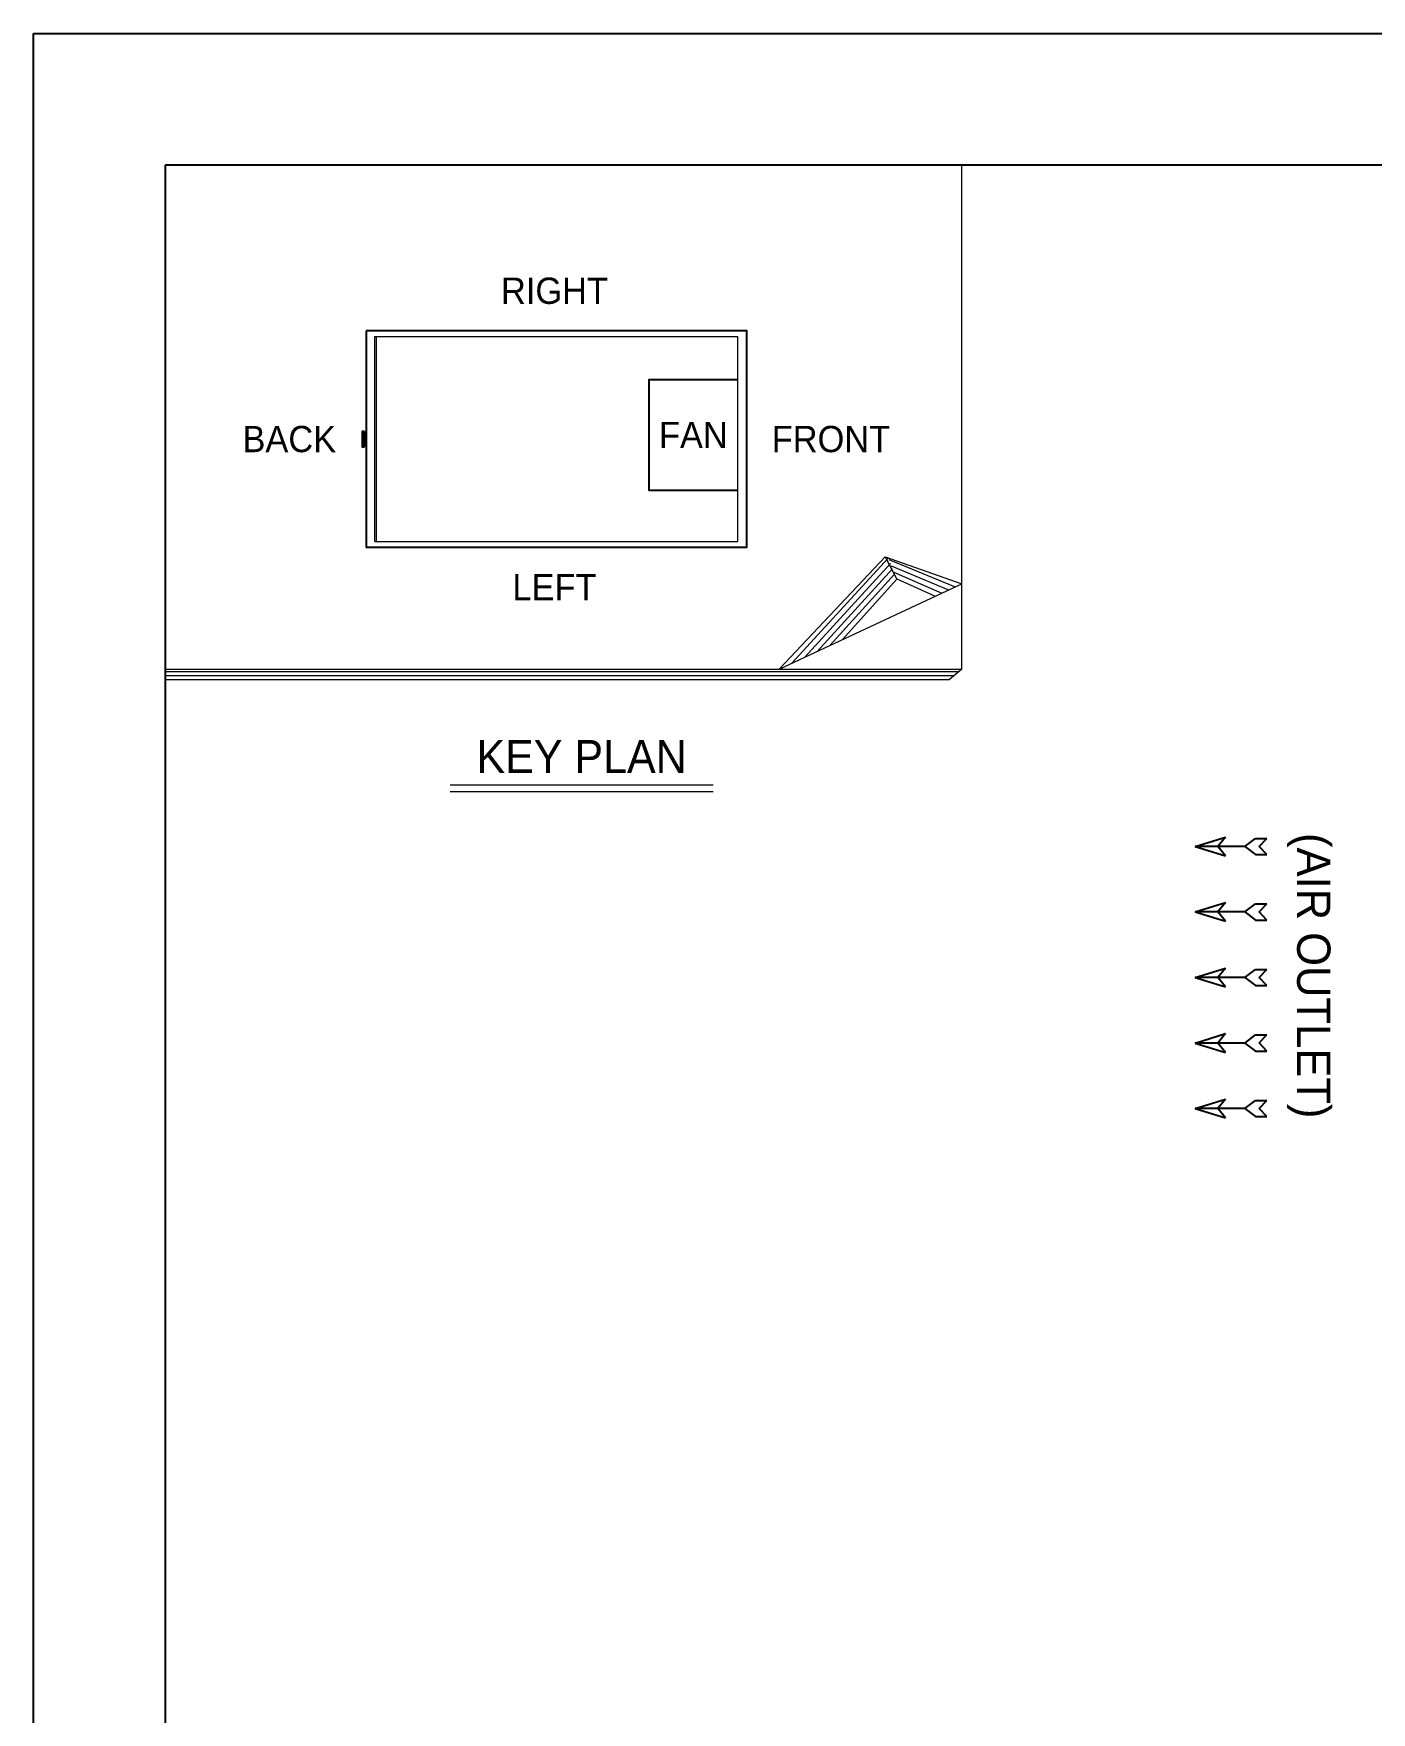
# Model space of a CAD drawing. Header units: millimetres. Extents: x -662849 to 32847, y -140377 to 24217.
# Drawn here: x 1881 to 9385, y 14802 to 24217 of the extents above; entities that cross this region are included whole.
import ezdxf
from ezdxf.enums import TextEntityAlignment as Align

# ---------------------------------------------------------------- set-up
doc = ezdxf.new("R2010")
doc.units = ezdxf.units.MM
for name, color, linetype in [('냉각탑', 4, 'Continuous'), ('냉각탑_box', 1, 'Continuous'), ('냉각탑_dim', 1, 'Continuous'), ('냉각탑_form', 1, 'Continuous'), ('냉각탑_text', 3, 'Continuous')]:
    doc.layers.add(name, color=color, linetype=linetype)
doc.styles.add('돋움', font='Dotum.ttf')

# ---------------------------------------------------------------- blocks, each defined once
blk = doc.blocks.new('화살표 IN OUT')
at = {"layer": '냉각탑_dim'}
for p, q in [((-322.7, 43), (-383.9, 43)), ((-343.1, 0.5), (-383.9, 43)), ((-383.9, -43), (-343.1, 0.5)), ((-266.4, 0), (-322.7, 43)), ((-266.4, 0), (-322.7, -43)), ((-266.4, 0), (0, 0)), ((-163.5, 50), (-121.5, 0)), ((0, 0), (-163.5, 50)), ((-163.5, -50), (-121.5, 0)), ((0, 0), (-163.5, -50)), ((-322.7, -43), (-383.9, -43))]:
    blk.add_line(p, q, dxfattribs=at)

msp = doc.modelspace()

# ---------------------------------------------------------------- linework, layer by layer
at = {"layer": 'Defpoints'}
msp.add_lwpolyline([(1881.3, 24217), (32847, 24217), (32847, 2319.8), (1881.3, 2319.8)], close=True, dxfattribs=at)
at = {"layer": '냉각탑', "lineweight": 20, "ltscale": 30}
for p, q in [((3794.5, 21368), (3794.5, 22518.3)), ((3794.5, 22518.3), (5831.8, 22518.3)), ((3804.2, 21368), (3804.2, 22518.3)), ((5831.8, 21368), (5831.8, 22518.3)), ((3794.5, 21368), (5831.8, 21368))]:
    msp.add_line(p, q, dxfattribs=at)
at = {"layer": '냉각탑', "ltscale": 30}
msp.add_lwpolyline([(3745.9, 22549.8), (3745.9, 21336.4), (5881.5, 21336.4), (5881.5, 22549.8)], close=True, dxfattribs=at)
for points in [[(5831.8, 22274.4), (5332.7, 22274.4), (5332.3, 21656.8), (5831.8, 21656.8)], [(3736.7, 21986.1), (3724.5, 21986.1), (3724.5, 21900.2), (3736.7, 21900.2)], [(3730.6, 21986.1), (3730.6, 21900.2)], [(3736.7, 21900.2), (3736.7, 21986.1)]]:
    msp.add_lwpolyline(points, dxfattribs=at)
at = {"layer": '냉각탑_box', "lineweight": 20}
for p, q in [((7088.4, 20652.2), (7088.4, 23479.7)), ((6062.5, 20652.2), (6657.9, 21281.5)), ((6657.9, 21281.5), (7088.4, 21131.5)), ((6657.9, 21281.5), (6722.6, 21156.4)), ((6133.7, 20685.5), (6675.3, 21274.3)), ((6204.8, 20718.7), (6687.1, 21244.8)), ((6276, 20752), (6698.9, 21215.4)), ((6347.2, 20785.2), (6710.8, 21185.9)), ((6677.7, 21268.3), (7050.9, 21114)), ((6691.9, 21232.8), (7013.5, 21096.5)), ((6706.2, 21197.3), (6976, 21079)), ((6062.5, 20652.2), (7088.4, 21131.5)), ((6418.3, 20818.5), (6722.6, 21156.4)), ((6720.4, 21161.7), (6938.6, 21061.5)), ((2618.6, 20652.2), (7088.4, 20652.2)), ((2618.6, 20639.9), (7073.5, 20639.9)), ((7088.4, 20652.2), (7018.8, 20594.7)), ((2618.6, 20617.3), (7046.2, 20617.3)), ((2618.6, 20594.7), (7018.8, 20594.7)), ((4218.1, 20003.1), (5692.3, 20003.1)), ((4218.1, 19966.2), (5692.3, 19966.2))]:
    msp.add_line(p, q, dxfattribs=at)
at = {"layer": '냉각탑_form'}
msp.add_lwpolyline([(2618.6, 23479.7), (2618.6, 3057), (32109.8, 3057), (32109.8, 23479.7)], close=True, dxfattribs=at)

# ---------------------------------------------------------------- block references
at = {"layer": '냉각탑_dim', "lineweight": 20, "xscale": -1.04999997375291, "yscale": 1.04999997374806, "zscale": 1.04999997375}
for p in [(8396.1, 19658.2), (8396.1, 19290.7), (8396.1, 18923.2), (8396.1, 18555.7), (8396.1, 18188.2)]:
    msp.add_blockref('화살표 IN OUT', p, dxfattribs=at)

# ---------------------------------------------------------------- texts
at = {"layer": '냉각탑_text', "lineweight": 20, "style": '돋움'}
for s, height, p in [('RIGHT', 147.42, (4803.1, 22774.7)), ('FAN', 147.42, (5582.1, 21965.6)), ('BACK', 147.42, (3315.6, 21943.1)), ('FRONT', 147.42, (6353.9, 21943.1)), ('LEFT', 147.42, (4803.1, 21112.3)), ('KEY PLAN', 184.27, (4955.2, 20162.8))]:
    msp.add_text(s, height=height, dxfattribs=at).set_placement(p, align=Align.MIDDLE_CENTER)
msp.add_text('(AIR OUTLET)', height=186.667, rotation=270, dxfattribs=at).set_placement((9062, 18933.2), align=Align.MIDDLE_CENTER)

doc.saveas('drawing.dxf')
